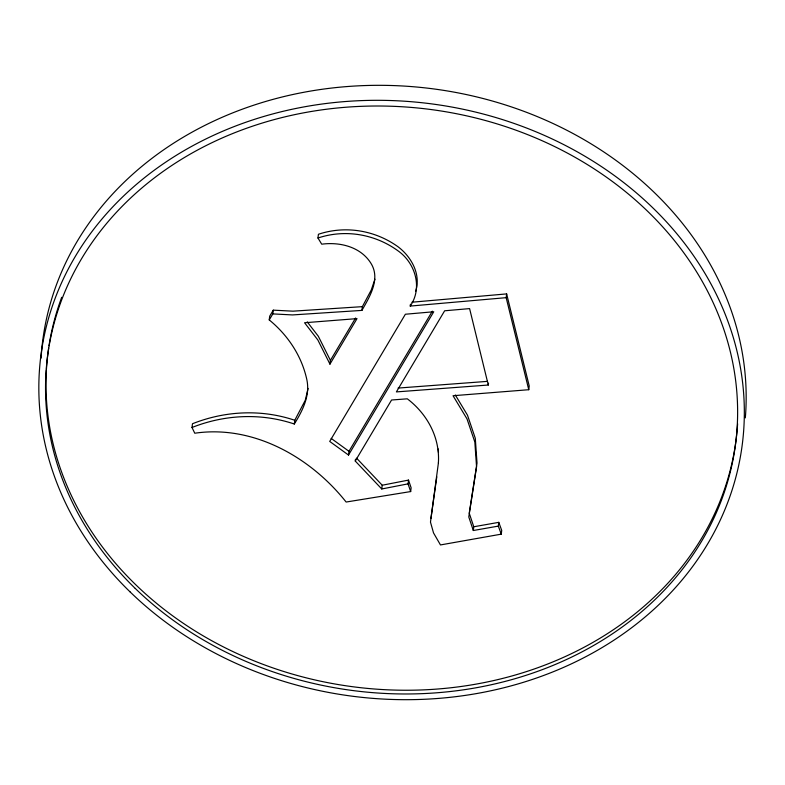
<?xml version="1.0" encoding="UTF-8"?>
<svg xmlns="http://www.w3.org/2000/svg" width="785" height="785" viewBox="0 0 785 785"><rect width="100%" height="100%" fill="white"/><g stroke="black" fill="none" stroke-linecap="round" stroke-linejoin="round"><path stroke-width="1.18" d="M438.432 462.757L430.474 522.113L433.526 532.927L440.463 544.937L501.262 534.153L501.723 530.405L498.779 522.349L473.777 526.764L473.316 530.513L498.318 526.107L498.779 522.349M356.557 458.165L382.226 485.228L408.514 480.096L411.124 487.819L410.663 491.567L346.126 502.037C310.585 457.155 253.261 424.626 194.768 433.222L192.011 427.491L192.472 423.743C225.089 410.79 261.405 409.024 294.777 420.269L305.296 400.222L308.122 388.389M192.011 427.491C224.628 414.539 260.944 412.773 294.316 424.018C302.46 410.898 310.134 395.964 306.925 380.048C301.862 356.204 288.007 335.274 269.235 319.927L269.697 316.178L273.278 310.153L292.962 311.174L362.366 306.65L371.236 290.048L374.926 279.205M269.235 319.927L272.817 313.902L273.278 310.153M294.316 424.018L294.777 420.269M272.817 313.902L292.501 314.932L361.914 310.399C369.941 296.318 381.01 278.459 370.53 262.651C360.099 246.647 339.709 241.819 321.713 244.184L317.964 238.012L318.425 234.264C345.439 225.246 375.23 230.28 398.221 246.902C411.487 257.009 421.152 274.465 415.658 291.245M329.945 364.132L357.018 318.622L304.56 322.743L317.846 339.974L329.945 364.132L330.406 360.374L355.634 317.974M361.914 310.399L362.366 306.65M348.511 455.045L433.762 311.753L405.374 314.236L329.71 441.425L348.511 455.045L348.972 451.296L432.349 311.164M408.514 480.096L408.053 483.854L381.765 488.976L355.262 461.04L355.497 459.166M381.765 488.976L382.226 485.228M411.909 302.215L506.629 293.904L506.168 297.662L410.231 306.072L410.457 304.197M488.29 385.023L469.597 308.603L444.644 310.791L396.386 391.911L488.29 385.023L488.525 383.149M473.316 530.513L468.782 516.962L476.554 466.859L474.837 442.043L467.006 418.896L453.043 395.728L528.756 389.713L529.218 385.965L506.629 293.904M430.936 518.365L436.794 476.829M410.231 306.072C422.889 287.742 415.304 262.828 397.76 250.65C374.769 234.028 344.978 228.994 317.964 238.012M355.262 461.04L391.578 399.997L407.307 398.819C427.236 413.98 440.12 437.588 438.383 462.993M398.064 388.075L487.544 381.363M331.162 438.393L348.972 451.296M307.229 321.87L318.308 336.225L330.406 360.374M455.329 395.002L467.467 415.147L475.298 438.295L477.015 463.111L469.244 513.213L473.777 526.764M498.318 526.107L501.262 534.153M408.053 483.854L410.663 491.567M506.168 297.662L528.756 389.713M438.256 448.941L438.452 452.376M737.606 423.782A346.784 293.119 7 0 1 374.435 689.004A346.784 293.119 7 0 1 46.403 369.921M46.482 368.714A346.784 293.119 7 0 1 48.621 348.187M48.994 345.773A346.784 293.119 7 0 1 61.691 297.309M41.095 358.156A353.495 298.8 7 0 1 414.215 86.811A353.495 298.8 7 0 1 745.328 417.885M135.236 588.426A346.784 293.119 7 0 0 721.062 501.213A346.784 293.119 7 0 0 318.445 110.351A346.784 293.119 7 0 0 135.236 588.426M130.271 592.076A353.495 298.8 7 0 0 727.45 503.175A353.495 298.8 7 0 0 317.022 104.739A353.495 298.8 7 0 0 130.271 592.076"/></g></svg>
